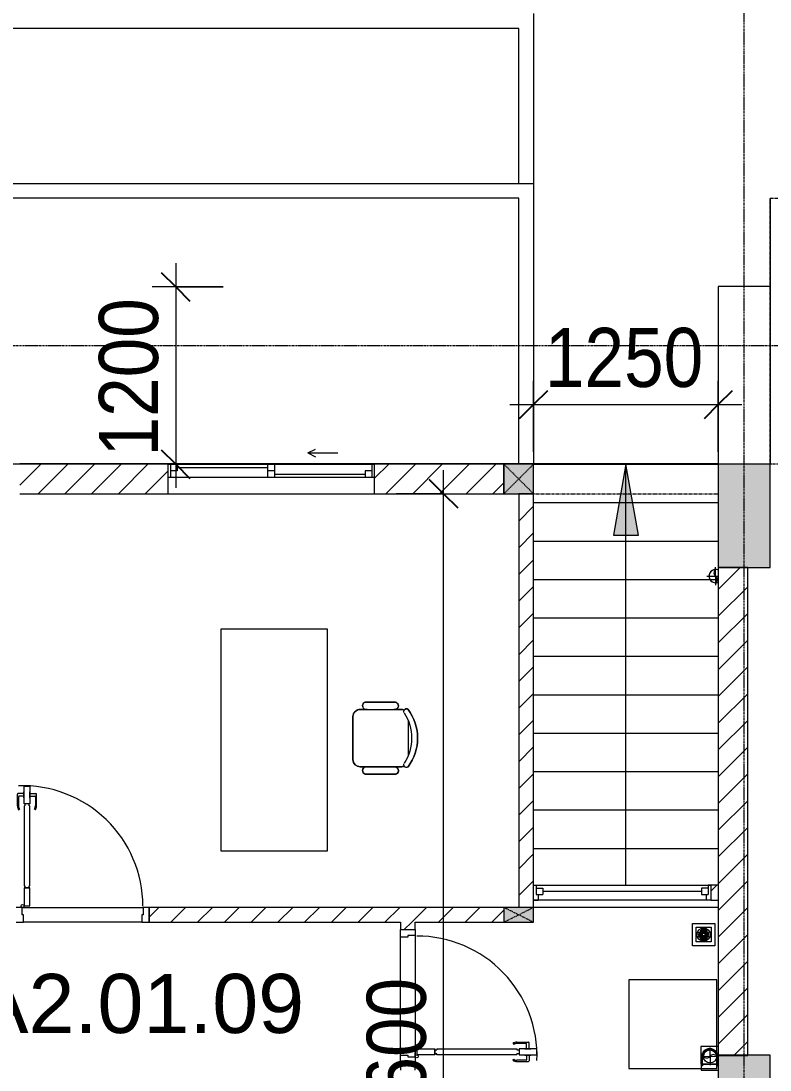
# Model space of a CAD drawing. Header units: millimetres. Extents: x 962 to 241049, y -15958 to 84407.
# Drawn here: x 135639 to 140707, y 40437 to 47536 of the extents above; entities that cross this region are included whole.
import ezdxf

# ---------------------------------------------------------------- set-up
doc = ezdxf.new("R2010")
doc.units = ezdxf.units.MM
for name, pattern in [('Dash', [6, 3, -3]), ('Dash 1_8_', [6.35, 3.175, -3.175]), ('Grid Line', [22.225, 12.7, -3.175, 3.175, -3.175]), ('IMPORT-CENTER _3_', [10.16, 6.35, -1.27, 1.27, -1.27])]:
    doc.linetypes.add(name, pattern=pattern)
for name, color, linetype, lineweight in [('0-1', 7, 'Continuous', 5), ('A-ANNO-DIMS', 211, 'Continuous', 9), ('A-ANNO-DIMS-160', 211, 'Continuous', 9), ('A-AREA', 32, 'Dash 1_8_', 9), ('A-AREA-IDEN', 2, 'Continuous', 9), ('A-DETL-GENF-1', 9, 'Continuous', 9), ('A-DOOR-1', 254, 'Continuous', 9), ('A-DOOR-2', 9, 'Continuous', 9), ('A-FLOR', 192, 'Continuous', 9), ('A-FLOR-2', 9, 'Continuous', 9), ('A-GLAZ', 151, 'Continuous', 9), ('A-WALL', 113, 'Continuous', 9), ('A-WALL-1', 253, 'Continuous', 18), ('A-WALL-2', 9, 'Continuous', 9), ('A-WALL-3', 113, 'Continuous', 18), ('A-WALL-PATT-1', 10, 'Continuous', 9), ('A-WALL-PATT-2', 111, 'Continuous', 9), ('G-IMPT', 8, 'Continuous', 9), ('G-IMPT-1', 254, 'Continuous', 9), ('G-IMPT-2', 8, 'IMPORT-CENTER _3_', 9), ('I-FURN', 30, 'Continuous', 9), ('I-FURN-1', 254, 'Continuous', 9), ('M-EQPM', 50, 'Continuous', 9), ('S-COLS', 52, 'Continuous', 9), ('S-COLS-1', 52, 'Continuous', 5), ('S-COLS-2', 7, 'Continuous', 18), ('S-COLS-4', 254, 'Continuous', 9), ('S-COLS-5', 253, 'Continuous', 18), ('S-COLS-6', 52, 'Continuous', 18), ('S-COLS-7', 52, 'Dash', 9), ('S-COLS-HDLN', 52, 'Dash', 9), ('S-COLS-HDLN-1', 9, 'Dash', 9), ('S-GRID-1', 1, 'Grid Line', 9), ('S-STRS', 31, 'Continuous', 9), ('S-STRS-ANNO', 31, 'Continuous', 9)]:
    doc.layers.add(name, color=color, linetype=linetype, lineweight=lineweight)
doc.styles.add('Arial_11', font='arial_0.ttf', dxfattribs={"height": 400})
doc.styles.add('UTM Avo', font='UTM Avo.ttf', dxfattribs={"width": 0.9, "height": 400})
doc.dimstyles.new('1_Dim_chi_tiet_2_5_1', dxfattribs={"dimscale": 304.8, "dimtxt": 399.720379, "dimasz": 0.629921, "dimexe": 0.524934, "dimexo": 0.0625, "dimgap": 0.052493, "dimtad": 1, "dimdec": 0, "dimrnd": 5, "dimzin": 0, "dimdsep": 46, "dimtxsty": 'UTM Avo', "dimblk1": 'OBLIQUE', "dimblk2": 'OBLIQUE', "dimsah": 1, "dimcen": 0.09, "dimdle": 0.524934, "dimazin": 0, "dimtfac": 1, "dimtdec": 4, "dimtix": 1, "dimtmove": 0, "dimatfit": 3, "dimfxl": 1.049869, "dimfxlon": 1, "dimtvp": 1, "dimtolj": 1, "dimtzin": 0, "dimarcsym": 2})
pattern_1 = [(45, (0, 0), (-90.50967, 90.50967), [])]
pattern_2 = [(45, (63179.03, 0), (-90.50967, 90.50967), [])]

# ---------------------------------------------------------------- blocks, each defined once
blk = doc.blocks.new('NCV_TKTC_KET CAU_rvt-1-TKCS_MB TẦNG 1')
at = {"layer": 'S-COLS-1'}
for points in [[(77527.6, 43836.9), (77527.6, 44536.9), (77177.6, 44536.9), (77177.6, 43836.9)], [(77527.6, 39236.9), (77527.6, 40536.9), (77177.6, 40536.9), (77177.6, 39236.9)]]:
    blk.add_hatch(color=256, dxfattribs=at).paths.add_polyline_path(points)
at = {"layer": 'S-COLS-2'}
for p, q in [((77527.6, 44536.9), (77177.6, 44536.9)), ((77177.6, 44536.9), (77177.6, 43836.9)), ((77527.6, 43836.9), (77527.6, 44536.9)), ((77177.6, 43836.9), (77527.6, 43836.9)), ((77527.6, 40536.9), (77177.6, 40536.9)), ((77177.6, 40536.9), (77177.6, 39236.9)), ((77527.6, 39236.9), (77527.6, 40536.9))]:
    blk.add_line(p, q, dxfattribs=at)
blk = doc.blocks.new('DOOR_CW_01 CANH MO-PANEL KINH - DIW_01-900x2200-CỬA GỖ VÂN LAMINATE-V24-TKCS_MB TẦNG 1')
at = {"layer": 'A-DETL-GENF-1'}
for p, q in [((-397, 872), (-357, 872)), ((-397, 752), (-397, 872)), ((-357, 872), (-357, 752)), ((-442, 737), (-442, 816.5)), ((-399, 820.5), (-438, 820.5)), ((-434, 799.5), (-434, 737)), ((-399, 803.5), (-430, 803.5)), ((-399, 831.8), (-397, 831.8)), ((-399, 792.2), (-399, 831.8)), ((-397, 792.2), (-399, 792.2)), ((-397, 792.2), (-397, 831.8)), ((-357, 792.2), (-357, 831.8)), ((-355, 831.8), (-357, 831.8)), ((-357, 792.2), (-355, 792.2)), ((-355, 792.2), (-355, 831.8)), ((-355, 820.5), (-316, 820.5)), ((-355, 803.5), (-324, 803.5)), ((-320, 799.5), (-320, 737)), ((-312, 737), (-312, 816.5)), ((-433.9, 711.2), (-427.3, 715.8)), ((-357, 752), (-397, 752)), ((-397, 738), (-391, 738)), ((-397, 738), (-397, 196)), ((-363, 752), (-391, 752)), ((-391, 752), (-391, 738)), ((-363, 738), (-363, 752)), ((-357, 738), (-363, 738)), ((-357, 196), (-357, 738)), ((-320.1, 711.2), (-326.7, 715.8)), ((-397, 196), (-391, 196)), ((-357, 182), (-397, 182)), ((-397, 182), (-397, 62)), ((-391, 196), (-391, 182)), ((-391, 182), (-363, 182)), ((-357, 196), (-363, 196)), ((-363, 182), (-363, 196)), ((-357, 62), (-357, 182)), ((-397, 62), (-357, 62))]:
    blk.add_line(p, q, dxfattribs=at)
blk.add_circle((-407, 60), 10, dxfattribs=at)
for centre, radius, start, end in [((-407, 60), 814, 360, 92), ((-438, 816.5), 4, 90, 180), ((-430, 799.5), 4, 90, 180), ((-324, 799.5), 4, 360, 90), ((-316, 816.5), 4, 0, 90), ((-397, 737), 45, 180, 215), ((-397, 737), 37, 180, 215), ((-357, 737), 37, 325, 0), ((-357, 737), 45, 325, 0)]:
    blk.add_arc(centre, radius, start, end, dxfattribs=at)
at = {"layer": 'A-DOOR-2'}
for p, q in [((-410, 50), (-450, 50)), ((-410, 0), (-410, 50)), ((-400, 0), (-410, 0)), ((-407, 50), (-382, 50)), ((-400, -50), (-400, 0)), ((410, 0), (400, 0)), ((400, 0), (400, -50)), ((450, 50), (410, 50)), ((410, 50), (410, 0)), ((450, -50), (450, 50)), ((-450, -50), (-400, -50)), ((400, -50), (450, -50))]:
    blk.add_line(p, q, dxfattribs=at)
blk = doc.blocks.new('BAN LV A - BAN LV A_dwg_ban hoc2-348006-TKCS_MB TẦNG 1')
at = {"layer": 'I-FURN'}
for p, q in [((145.8, 437.4), (-145.8, 437.4)), ((-194.4, 388.8), (-194.4, 113.4)), ((194.4, 113.4), (194.4, 388.8)), ((-243, 354.4), (-243, 162)), ((194.4, 351.4), (194.4, 150.8)), ((243.7, 162), (243.7, 354.4)), ((-120.5, 64.8), (120.5, 64.8))]:
    blk.add_line(p, q, dxfattribs=at)
at = {"layer": 'I-FURN', "flags": 128}
blk.add_lwpolyline([(-737.8, 610.5), (-737.8, 1330.5), (-154.9, 1330.5), (762.2, 1330.5), (762.2, 610.5)], close=True, dxfattribs=at)
at = {"layer": 'I-FURN'}
for centre, radius, start, end in [((-145.8, 388.8), 48.6, 90, 180), ((145.8, 388.8), 48.6, 360, 90), ((-218.7, 347.3), 25.3, 343.7398, 163.7398), ((219.4, 347.3), 25.3, 16.2602, 170.70537), ((-218.7, 154.9), 25.3, 163.7398, 16.2602), ((219.4, 154.9), 25.3, 189.29463, 16.2602), ((-180.2, 75.4), 17.8, 57.97259, 216.69006), ((-145.8, 113.4), 48.6, 180, 207.58444), ((0, 359.3), 318.2, 237.57575, 302.42425), ((180.2, 75.4), 17.8, 323.30994, 122.02741), ((145.8, 113.4), 48.6, 332.41556, 0), ((0, 324), 324, 233.1301, 306.8699)]:
    blk.add_arc(centre, radius, start, end, dxfattribs=at)
blk = doc.blocks.new('BAN LV A - BAN LV A_dwg-348005-TKCS_MB TẦNG 1')
at = {"extrusion": (0, 0, -1), "zscale": -1, "rotation": 180}
blk.add_blockref('BAN LV A - BAN LV A_dwg_ban hoc2-348006-TKCS_MB TẦNG 1', (-729, 1383.7), dxfattribs=at)
blk = doc.blocks.new('BAN LV A - BAN LV A-348231-TKCS_MB TẦNG 1')
at = {"layer": 'I-FURN-1'}
for p, q in [((486, 1221.7), (486, 1029.3)), ((534.6, 1270.3), (534.6, 1235.9)), ((923.4, 1232.9), (923.4, 1270.3)), ((972.7, 1029.3), (972.7, 1221.7)), ((534.6, 1029.3), (534.6, 994.9)), ((923.4, 994.9), (923.4, 1032.3)), ((583.2, 946.3), (874.8, 946.3)), ((1491.2, 773.2), (-8.8, 773.2)), ((-8.8, 773.2), (-8.8, 53.2)), ((1491.2, 53.2), (1491.2, 773.2)), ((-8.8, 53.2), (1491.2, 53.2))]:
    blk.add_line(p, q, dxfattribs=at)
for centre, radius, start, end in [((729, 1059.7), 324, 53.1301, 126.8699), ((548.9, 1308.3), 17.8, 143.30994, 240.59603), ((583.2, 1270.3), 48.6, 152.41556, 180), ((909.2, 1308.3), 17.8, 299.40397, 36.69006), ((874.8, 1270.3), 48.6, 360, 27.58444), ((510.3, 1228.8), 25.3, 16.2602, 196.2602), ((948.4, 1228.8), 25.3, 343.7398, 170.70537), ((510.3, 1036.4), 25.3, 196.2602, 343.7398), ((583.2, 994.9), 48.6, 180, 270), ((874.8, 994.9), 48.6, 270, 360), ((948.4, 1036.4), 25.3, 189.29463, 343.7398)]:
    blk.add_arc(centre, radius, start, end, dxfattribs=at)
blk.add_blockref('BAN LV A - BAN LV A_dwg-348005-TKCS_MB TẦNG 1', (0, 0))
blk = doc.blocks.new('MAY GIAT - MAY GIAT_dwg-348053-TKCS_MB TẦNG 1')
at = {"layer": 'G-IMPT-1', "flags": 128}
blk.add_lwpolyline([(5, 596.6), (5, 2.3), (605, 2.3), (605, 596.6)], close=True, dxfattribs=at)
blk = doc.blocks.new('MAY GIAT - MAY GIAT-348233-TKCS_MB TẦNG 1')
at = {"layer": 'I-FURN-1'}
for p, q in [((5, 596.6), (5, 2.3)), ((605, 596.6), (5, 596.6)), ((605, 2.3), (605, 596.6)), ((5, 2.3), (605, 2.3))]:
    blk.add_line(p, q, dxfattribs=at)
blk.add_blockref('MAY GIAT - MAY GIAT_dwg-348053-TKCS_MB TẦNG 1', (0, 0))
blk = doc.blocks.new('G1_SOF - BO TRU - 100x200-745959-TKCS_MB TẦNG 1')
at = {"layer": 'S-COLS'}
blk.add_hatch(color=256, dxfattribs=at).paths.add_polyline_path([(50, -100), (50, 100), (-50, 100), (-50, -100)])
at = {"layer": 'S-COLS-5'}
for p, q in [((50, 100), (-50, 100)), ((-50, 100), (-50, -100)), ((50, -100), (50, 100)), ((-50, -100), (50, -100))]:
    blk.add_line(p, q, dxfattribs=at)
at = {"layer": 'S-COLS-HDLN-1'}
for p, q in [((50, 100), (-50, -100)), ((-50, 100), (50, -100))]:
    blk.add_line(p, q, dxfattribs=at)
blk = doc.blocks.new('DOOR_CW_01 CANH MO-PANEL KINH - DIG_01-900x2200-CỬA NHÔM KÍNH-400860-TKCS_MB TẦNG 1')
at = {"layer": 'A-DETL-GENF-1'}
for p, q in [((-397, -182), (-397, -62)), ((-397, -62), (-357, -62)), ((-357, -62), (-357, -182)), ((-357, -182), (-397, -182)), ((-397, -196), (-391, -196)), ((-397, -738), (-397, -196)), ((-391, -196), (-391, -182)), ((-391, -182), (-363, -182)), ((-363, -182), (-363, -196)), ((-357, -196), (-363, -196)), ((-357, -196), (-357, -738)), ((-442, -737), (-442, -816.5)), ((-434, -799.5), (-434, -737)), ((-433.9, -711.2), (-427.3, -715.8)), ((-397, -738), (-391, -738)), ((-357, -752), (-397, -752)), ((-397, -752), (-397, -872)), ((-391, -752), (-391, -738)), ((-363, -752), (-391, -752)), ((-357, -738), (-363, -738)), ((-363, -738), (-363, -752)), ((-357, -872), (-357, -752)), ((-320.1, -711.2), (-326.7, -715.8)), ((-320, -799.5), (-320, -737)), ((-312, -737), (-312, -816.5)), ((-399, -820.5), (-438, -820.5)), ((-399, -803.5), (-430, -803.5)), ((-399, -792.2), (-399, -831.8)), ((-397, -792.2), (-399, -792.2)), ((-399, -831.8), (-397, -831.8)), ((-397, -792.2), (-397, -831.8)), ((-357, -792.2), (-357, -831.8)), ((-357, -792.2), (-355, -792.2)), ((-355, -831.8), (-357, -831.8)), ((-355, -792.2), (-355, -831.8)), ((-355, -803.5), (-324, -803.5)), ((-355, -820.5), (-316, -820.5)), ((-397, -872), (-357, -872))]:
    blk.add_line(p, q, dxfattribs=at)
blk.add_circle((-407, -60), 10, dxfattribs=at)
for centre, radius, start, end in [((-407, -60), 814, 268, 0), ((-397, -737), 45, 145, 180), ((-397, -737), 37, 145, 180), ((-357, -737), 37, 0, 35), ((-357, -737), 45, 360, 35), ((-438, -816.5), 4, 180, 270), ((-430, -799.5), 4, 180, 270), ((-324, -799.5), 4, 270, 0), ((-316, -816.5), 4, 270, 0)]:
    blk.add_arc(centre, radius, start, end, dxfattribs=at)
at = {"layer": 'A-DOOR-2'}
for p, q in [((-450, -50), (-450, 50)), ((-450, 50), (-400, 50)), ((-400, 50), (-400, 0)), ((400, 0), (400, 50)), ((400, 50), (450, 50)), ((450, 50), (450, -50)), ((-410, -50), (-450, -50)), ((-410, 0), (-410, -50)), ((-400, 0), (-410, 0)), ((-407, -50), (-382, -50)), ((410, 0), (400, 0)), ((410, -50), (410, 0)), ((450, -50), (410, -50))]:
    blk.add_line(p, q, dxfattribs=at)
blk = doc.blocks.new('NCV_TKTC_TANG 1_rvt-1-TKCS_MB TẦNG 1')
at = {"layer": 'A-WALL-PATT-1'}
h = blk.add_hatch(dxfattribs=at)
h.set_pattern_fill('FP_1', color=256, style=0, pattern_type=2)
h.set_pattern_definition(pattern_1)
h.paths.add_polyline_path([(75827.6, 41536.9), (75927.6, 41536.9), (75927.6, 44336.6), (75827.6, 44336.6), (75827.6, 42664)])
h = blk.add_hatch(dxfattribs=at)
h.set_pattern_fill('FP_1', color=256, style=0, pattern_type=2)
h.set_pattern_definition(pattern_1)
h.paths.add_polyline_path([(75727.9, 41436.9), (75727.9, 41536.9), (73327.6, 41536.9), (73327.6, 41436.9), (75459.8, 41436.9)])
h = blk.add_hatch(dxfattribs=at)
h.set_pattern_fill('FP_1', color=256, style=0, pattern_type=2)
h.set_pattern_definition(pattern_1)
h.paths.add_polyline_path([(75127.6, 40436.9), (75127.6, 40486.9), (75027.6, 40486.9), (75027.6, 40436.9)])
h.paths.add_polyline_path([(75027.6, 41386.9), (75127.6, 41386.9), (75127.6, 41436.9), (75027.6, 41436.9)])
at = {"layer": 'A-FLOR-2'}
for p, q in [((72467.6, 41536.9), (73287.6, 41536.9)), ((77177.6, 41536.9), (75927.9, 41536.9)), ((73277.6, 41436.9), (72477.6, 41436.9)), ((75027.6, 40536.9), (75027.6, 41336.9))]:
    blk.add_line(p, q, dxfattribs=at)
at = {"layer": 'A-WALL-1'}
for p, q in [((75827.6, 44336.6), (75827.6, 41536.9)), ((75927.6, 44336.6), (75827.6, 44336.6)), ((75927.6, 41536.9), (75927.6, 44336.6)), ((75727.9, 41536.9), (73327.6, 41536.9)), ((73327.6, 41536.9), (73327.6, 41436.9)), ((73327.6, 41436.9), (75027.6, 41436.9)), ((75027.6, 41436.9), (75027.6, 41386.9)), ((75127.6, 41436.9), (75727.9, 41436.9)), ((75127.6, 41386.9), (75127.6, 41436.9)), ((75027.6, 41386.9), (75127.6, 41386.9)), ((75027.6, 40486.9), (75027.6, 40436.9)), ((75127.6, 40486.9), (75027.6, 40486.9)), ((75127.6, 40436.9), (75127.6, 40486.9))]:
    blk.add_line(p, q, dxfattribs=at)
at = {"layer": 'A-WALL-2'}
for p, q in [((72467.6, 41536.9), (73287.6, 41536.9)), ((73277.6, 41436.9), (72477.6, 41436.9)), ((75027.6, 40536.9), (75027.6, 41336.9)), ((75127.6, 41346.9), (75127.6, 40526.9))]:
    blk.add_line(p, q, dxfattribs=at)
at = {"layer": 'A-DOOR-1'}
blk.add_blockref('DOOR_CW_01 CANH MO-PANEL KINH - DIW_01-900x2200-CỬA GỖ VÂN LAMINATE-V24-TKCS_MB TẦNG 1', (72877.6, 41486.9), dxfattribs=at)
at = {"layer": 'A-DOOR-1', "rotation": 89.99999999999855}
blk.add_blockref('DOOR_CW_01 CANH MO-PANEL KINH - DIG_01-900x2200-CỬA NHÔM KÍNH-400860-TKCS_MB TẦNG 1', (75077.6, 40936.9), dxfattribs=at)
at = {"layer": 'I-FURN-1'}
for name, p, rotation in [('BAN LV A - BAN LV A-348231-TKCS_MB TẦNG 1', (73759.8, 43412.2), 269.9999999999997), ('MAY GIAT - MAY GIAT-348233-TKCS_MB TẦNG 1', (76570.9, 41051.9), 270)]:
    blk.add_blockref(name, p, dxfattribs=dict(at, rotation=rotation))
at = {"layer": 'S-COLS-4', "rotation": 269.9999999999989}
blk.add_blockref('G1_SOF - BO TRU - 100x200-745959-TKCS_MB TẦNG 1', (75827.9, 41486.9), dxfattribs=at)
blk = doc.blocks.new('M_Fixed - 1200 x 1400-2147274-TKCS_MB TẦNG 1')
at = {"layer": 'A-GLAZ'}
for p, q in [((-600, 63), (-581, 63)), ((-581, 63), (-581, 0)), ((-581, 44), (-537, 44)), ((-537, 44), (-537, 0)), ((-537, 22), (537, 22)), ((537, 44), (537, 0)), ((581, 44), (537, 44)), ((581, 63), (581, 0)), ((598.9, 63), (581, 63)), ((-600, -37), (-568, -37)), ((-581, 0), (-537, 0)), ((-568, 0), (-568, -37)), ((537, 0), (581, 0)), ((568, 0), (568, -37)), ((600, -37), (568, -37))]:
    blk.add_line(p, q, dxfattribs=at)
blk = doc.blocks.new('1_FAMILY RVT - W01-WxH 1400x1400xmm-389822-TKCS_MB TẦNG 1')
at = {"layer": 'A-GLAZ'}
for p, q in [((248.4, 172.39), (299.2, 197.79)), ((248.4, 172.39), (299.2, 146.99)), ((248.4, 172.39), (451.6, 172.39)), ((-700, 96.19), (-700, -103.81)), ((700, 96.19), (-700, 96.19)), ((-700, 96.19), (-636.5, 96.19)), ((-680.95, 96.19), (-680.95, 7.29)), ((-636.5, 96.19), (-22.225, 96.19)), ((-636.5, 96.19), (-636.5, 51.74)), ((-636.5, 73.965), (-22.225, 73.965)), ((-22.225, 7.29), (-22.225, 96.19)), ((-22.225, 96.19), (22.225, 96.19)), ((22.225, 96.19), (680.95, 96.19)), ((22.225, 96.19), (22.225, 7.29)), ((680.95, 96.19), (700, 96.19)), ((680.95, 96.19), (680.95, 7.29)), ((700, -103.81), (700, 96.19)), ((-700, 7.29), (-680.95, 7.29)), ((-636.5, 51.74), (-680.95, 51.74)), ((-680.95, 7.29), (-22.225, 7.29)), ((22.225, 51.74), (-22.225, 51.74)), ((-22.225, 7.29), (22.225, 7.29)), ((22.225, 29.515), (636.5, 29.515)), ((22.225, 7.29), (636.5, 7.29)), ((636.5, 51.74), (636.5, 7.29)), ((680.95, 51.74), (636.5, 51.74)), ((636.5, 7.29), (700, 7.29)), ((-700, -103.81), (700, -103.81))]:
    blk.add_line(p, q, dxfattribs=at)
blk = doc.blocks.new('TKTC_XREF_251221_MB TANG 1 - TKTC_XREF_260130_MB TANG 1_dwg_CUM U_DN100-4202115-TKCS_MB TẦNG 1')
at = {"layer": 'G-IMPT'}
blk.add_hatch(color=256, dxfattribs=at).paths.add_polyline_path([(0, -61), (0, -57), (14.8, -55.1), (28.5, -49.4), (40.3, -40.3), (49.4, -28.5), (55.1, -14.8), (57, 0), (55.1, 14.8), (49.4, 28.5), (40.3, 40.3), (28.5, 49.4), (14.8, 55.1), (0, 57), (0, 61), (15.8, 58.9), (30.5, 52.8), (43.1, 43.1), (52.8, 30.5), (58.9, 15.8), (61, 0), (58.9, -15.8), (52.8, -30.5), (43.1, -43.1), (30.5, -52.8), (15.8, -58.9)])
for p, q in [((-79.1, 66.6), (-79.1, 63.4)), ((-76.6, 66.6), (-76.6, 63.4)), ((-74.6, 66.6), (-74.6, 63.4)), ((-72.7, 69.3), (-72.7, 60.7)), ((-66.9, 67.9), (-71.7, 67.9)), ((-66.9, 62.1), (-71.7, 62.1)), ((-65, 69), (0, 69)), ((-79.1, -63.4), (-79.1, -66.6)), ((-76.6, -63.4), (-76.6, -66.6)), ((-74.6, -63.4), (-74.6, -66.6)), ((-72.7, -60.7), (-72.7, -69.3)), ((-66.9, -62.1), (-71.7, -62.1)), ((-66.9, -67.9), (-71.7, -67.9)), ((-65, -69), (0, -69))]:
    blk.add_line(p, q, dxfattribs=at)
at = {"layer": 'G-IMPT', "flags": 128}
for points in [[(-72.7, 67.6), (-78.1, 67.6), (-78.1, 62.4), (-72.7, 62.4)], [(-71.7, 59.2), (-66.9, 59.2), (-66.9, 70.8), (-71.7, 70.8)], [(-66.9, 70.8), (-66.9, 72.7), (-65, 72.7), (-65, 57.3), (-66.9, 57.3), (-66.9, 59.2)], [(-65, 61), (0, 61), (0, 57)], [(-72.7, -62.4), (-78.1, -62.4), (-78.1, -67.6), (-72.7, -67.6)], [(-71.7, -70.8), (-66.9, -70.8), (-66.9, -59.2), (-71.7, -59.2)], [(-66.9, -59.2), (-66.9, -57.3), (-65, -57.3), (-65, -72.7), (-66.9, -72.7), (-66.9, -70.8)], [(-65, -61), (0, -61), (0, -57)]]:
    blk.add_lwpolyline(points, dxfattribs=at)
at = {"layer": 'G-IMPT'}
for centre, radius, start, end in [((-78.1, 66.6), 0.96, 90, 180), ((-78.1, 63.4), 0.96, 180, 270), ((-71.1, 69.3), 1.56, 112.61986, 247.38014), ((-67.9, 65), 4.8, 143.1301, 216.8699), ((-71.1, 60.7), 1.56, 112.61986, 247.38014), ((0, 0), 69, 270, 90), ((0, 0), 61, 270, 90), ((0, 0), 57, 270, 90), ((-78.1, -63.4), 0.96, 90, 180), ((-78.1, -66.6), 0.96, 180, 270), ((-71.1, -60.7), 1.56, 112.61986, 247.38014), ((-67.9, -65), 4.8, 143.1301, 216.8699), ((-71.1, -69.3), 1.56, 112.61986, 247.38014)]:
    blk.add_arc(centre, radius, start, end, dxfattribs=at)
blk = doc.blocks.new('TKTC_XREF_251221_MB TANG 1 - TKTC_XREF_260130_MB TANG 1_dwg_$cc-V156-TKCS_MB TẦNG 1')
at = {"layer": 'G-IMPT'}
blk.add_circle((0, 0), 0.5, dxfattribs=at)
for centre, radius, start, end in [((0, 0), 0.5, 90, 270), ((0.188, 0.25), 0.313, 126.8699, 233.1301), ((-0.188, -0.25), 0.313, 306.8699, 53.1301)]:
    blk.add_arc(centre, radius, start, end, dxfattribs=at)
at = {"layer": 'G-IMPT-2'}
for p, q in [((-0.673, 0), (0.673, 0)), ((0, -0.673), (0, 0.619))]:
    blk.add_line(p, q, dxfattribs=at)
blk = doc.blocks.new('TKTC_XREF_251221_MB TANG 1 - TKTC_XREF_260130_MB TANG 1_dwg_THU NUOC - THU NUOC-444531-TKCS_MB TẦNG 1-4202124-TKCS_MB TẦNG 1')
at = {"layer": 'M-EQPM'}
for p, q in [((-23.3, 10.8), (40.9, 10.8)), ((40.9, 4.8), (-23.3, 4.8)), ((-11, 23.3), (28.5, 23.3)), ((28.5, 17.3), (-11, 17.3)), ((-1.1, 35.6), (18.5, 35.6)), ((18.5, 29.6), (-1.1, 29.6)), ((-23.3, -13.6), (40.9, -13.6)), ((40.9, -19.6), (-23.3, -19.6)), ((-11, -26.1), (28.5, -26.1)), ((28.5, -32.1), (-11, -32.1)), ((-1.1, -38.5), (18.5, -38.5)), ((18.5, -44.5), (-1.1, -44.5))]:
    blk.add_line(p, q, dxfattribs=at)
at = {"layer": 'M-EQPM', "flags": 128}
for points in [[(83.7, -79.4), (83.7, 70.6), (-66.3, 70.6), (-66.3, -79.4)], [(58.7, -54.4), (58.7, 45.6), (-41.3, 45.6), (-41.3, -54.4)]]:
    blk.add_lwpolyline(points, close=True, dxfattribs=at)
for points in [[(-23.3, -1.2), (0.7, -1.2), (0.7, -7.2), (-23.3, -7.2)], [(40.9, -7.2), (16.7, -7.2), (16.7, -1.2), (40.9, -1.2)]]:
    blk.add_lwpolyline(points, dxfattribs=at)
at = {"layer": 'M-EQPM'}
for centre, radius, start, end in [((8.7, -4.4), 45, 360, 180), ((8.7, -4.4), 45, 360, 180), ((-23.3, 7.8), 3, 90, 270), ((-11, 20.3), 3, 90, 270), ((-1.1, 32.6), 3, 90, 270), ((18.5, 32.6), 3, 270, 90), ((28.5, 20.3), 3, 270, 90), ((40.9, 7.8), 3, 270, 90), ((8.7, -4.4), 45, 180, 360), ((8.7, -4.4), 45, 180, 360), ((-23.3, -4.2), 3, 90, 270), ((-23.3, -16.6), 3, 90, 270), ((-11, -29.1), 3, 90, 270), ((-1.1, -41.5), 3, 90, 270), ((18.5, -41.5), 3, 270, 90), ((28.5, -29.1), 3, 270, 90), ((40.9, -4.2), 3, 270, 90), ((40.9, -16.6), 3, 270, 90)]:
    blk.add_arc(centre, radius, start, end, dxfattribs=at)
blk = doc.blocks.new('TKTC_XREF_251221_MB TANG 1 - TKTC_XREF_260130_MB TANG 1_dwg_$cc-V212-TKCS_MB TẦNG 1')
at = {"layer": 'G-IMPT'}
for centre, radius, start, end in [((0, 0), 0.5, 62.2898, 296.79154), ((0, 0), 0.5, 90, 270), ((0.188, 0.25), 0.313, 126.8699, 233.1301), ((-0.188, -0.25), 0.313, 306.8699, 53.1301)]:
    blk.add_arc(centre, radius, start, end, dxfattribs=at)
at = {"layer": 'G-IMPT-2'}
for p, q in [((-0.673, 0), (0.199, 0)), ((0, -0.673), (0, 0.673))]:
    blk.add_line(p, q, dxfattribs=at)
blk = doc.blocks.new('TKTC_XREF_251221_MB TANG 1 - TKTC_XREF_260130_MB TANG 1_dwg-4202109-TKCS_MB TẦNG 1')
at = {"layer": 'G-IMPT', "flags": 128}
for points in [[(-125623.7, -355607.7), (-125974.1, -355607.7), (-125974.1, -356807.7), (-130699.1, -356807.7)], [(-125974.1, -360749.7), (-126091.7, -360749.7), (-126091.7, -360869.6), (-125974.1, -360869.6)], [(-125974.1, -360869.7), (-126089.9, -360869.7), (-126089.9, -360909.6), (-125974.1, -360909.6)]]:
    blk.add_lwpolyline(points, dxfattribs=at)
at = {"xscale": 90.00000000005114, "yscale": 90.00000000005114, "zscale": 90.00000000005114}
for name, p, rotation in [('TKTC_XREF_251221_MB TANG 1 - TKTC_XREF_260130_MB TANG 1_dwg_$cc-V212-TKCS_MB TẦNG 1', (-125992, -357567.4), 0.304717521727566), ('TKTC_XREF_251221_MB TANG 1 - TKTC_XREF_260130_MB TANG 1_dwg_$cc-V156-TKCS_MB TẦNG 1', (-126029.8, -360816.8), 270.3047175217258)]:
    blk.add_blockref(name, p, dxfattribs=dict(at, rotation=rotation))
at = {"extrusion": (0, 0, -1), "zscale": -1}
blk.add_blockref('TKTC_XREF_251221_MB TANG 1 - TKTC_XREF_260130_MB TANG 1_dwg_THU NUOC - THU NUOC-444531-TKCS_MB TẦNG 1-4202124-TKCS_MB TẦNG 1', (126064.6, -359988.7), dxfattribs=at)
at = {"extrusion": (0, 0, -1), "xscale": 0.7894736842105242, "yscale": 0.7894736842105242, "zscale": -0.7894736842105242, "rotation": 90.06930925665542}
blk.add_blockref('TKTC_XREF_251221_MB TANG 1 - TKTC_XREF_260130_MB TANG 1_dwg_CUM U_DN100-4202115-TKCS_MB TẦNG 1', (126031.6, -360818.3), dxfattribs=at)
blk = doc.blocks.new('TKTC_XREF_251221_MB TANG 1 - TKTC_XREF_251221_MB TANG 1-2038492-TKCS_MB TẦNG 1')
blk.add_blockref('TKTC_XREF_251221_MB TANG 1 - TKTC_XREF_260130_MB TANG 1_dwg-4202109-TKCS_MB TẦNG 1', (169499.1, 384109.7))
blk = doc.blocks.new('G1_SOF - BO TRU - 200x200-3050151-TKCS_MB TẦNG 1')
at = {"layer": 'S-COLS-HDLN'}
for p, q in [((-100, 100), (100, -100)), ((100, 100), (-100, -100))]:
    blk.add_line(p, q, dxfattribs=at)
blk = doc.blocks.new('DIMBLOCK335-TKCS_MB TẦNG 1')
at = {"layer": 'A-ANNO-DIMS-160'}
for p, q in [((136686.1, 45896.9), (136686.1, 44376.9)), ((137006.1, 45736.9), (136526.1, 45736.9)), ((136686.1, 45736.9), (137006.1, 45736.9)), ((137006.1, 44536.9), (136526.1, 44536.9)), ((136686.1, 44536.9), (137006.1, 44536.9))]:
    blk.add_line(p, q, dxfattribs=at)
at = {"layer": 'A-ANNO-DIMS-160', "lineweight": 25}
for p, q in [((136686.1, 45736.9), (136590.1, 45832.9)), ((136686.1, 45736.9), (136782.1, 45640.9)), ((136686.1, 44536.9), (136590.1, 44632.9)), ((136686.1, 44536.9), (136782.1, 44440.9))]:
    blk.add_line(p, q, dxfattribs=at)
at = {"layer": 'A-ANNO-DIMS-160', "color": 0, "insert": (136166.4, 44589.2), "char_height": 400, "width": 1314.636, "attachment_point": 1, "rotation": 90, "line_spacing_factor": 1.110334, "style": 'UTM Avo'}
blk.add_mtext('1200', dxfattribs=at)
blk = doc.blocks.new('_Oblique')
at = {"color": 0, "linetype": 'ByBlock', "lineweight": -2}
blk.add_line((-0.5, -0.5), (0.5, 0.5), dxfattribs=at)
blk = doc.blocks.new('DIMBLOCK339-TKCS_MB TẦNG 1')
at = {"layer": 'A-ANNO-DIMS-160'}
for p, q in [((139106.6, 44620), (139106.6, 45100)), ((140356.6, 44620), (140356.6, 45100)), ((138946.6, 44940), (140516.6, 44940)), ((139106.6, 44940), (139106.6, 44620)), ((140356.6, 44940), (140356.6, 44620))]:
    blk.add_line(p, q, dxfattribs=at)
at = {"layer": 'A-ANNO-DIMS-160', "lineweight": 25}
for p, q in [((139106.6, 44940), (139202.6, 45036)), ((140356.6, 44940), (140452.6, 45036)), ((139106.6, 44940), (139010.6, 44844)), ((140356.6, 44940), (140260.6, 44844))]:
    blk.add_line(p, q, dxfattribs=at)
at = {"layer": 'A-ANNO-DIMS-160', "color": 0, "insert": (139183.8, 45459.6), "char_height": 400, "width": 1314.636, "attachment_point": 1, "line_spacing_factor": 1.110334, "style": 'UTM Avo'}
blk.add_mtext('1250', dxfattribs=at)
blk = doc.blocks.new('DIMBLOCK368-TKCS_MB TẦNG 1')
at = {"layer": 'A-ANNO-DIMS-160'}
for p, q in [((138497.7, 36577.8), (138497.7, 44497.4)), ((138177.7, 44337.4), (138657.7, 44337.4)), ((138497.7, 44337.4), (138177.7, 44337.4)), ((138177.7, 36737.8), (138657.7, 36737.8)), ((138497.7, 36737.8), (138177.7, 36737.8))]:
    blk.add_line(p, q, dxfattribs=at)
at = {"layer": 'A-ANNO-DIMS-160', "lineweight": 25}
for p, q in [((138497.7, 44337.4), (138401.7, 44433.4)), ((138497.7, 44337.4), (138593.7, 44241.4)), ((138497.7, 36737.8), (138401.7, 36833.8)), ((138497.7, 36737.8), (138593.7, 36641.8))]:
    blk.add_line(p, q, dxfattribs=at)
at = {"layer": 'A-ANNO-DIMS-160', "color": 0, "insert": (137978.1, 39989.8), "char_height": 400, "width": 1314.636, "attachment_point": 1, "rotation": 90, "line_spacing_factor": 1.110334, "style": 'UTM Avo'}
blk.add_mtext('7600', dxfattribs=at)

msp = doc.modelspace()

# ---------------------------------------------------------------- hatches: boundary and pattern name
at = {"layer": 'A-WALL-PATT-2'}
h = msp.add_hatch(dxfattribs=at)
h.set_pattern_fill('FP_1', color=256, style=0, pattern_type=2)
h.set_pattern_definition(pattern_2)
h.paths.add_polyline_path([(138031.6, 44336.9), (138906.6, 44336.9), (138906.6, 44536.9), (138031.6, 44536.9)])
h.paths.add_polyline_path([(136631.6, 44336.9), (136631.6, 44536.9), (135631.6, 44536.9), (135631.6, 44336.9)])
h = msp.add_hatch(dxfattribs=at)
h.set_pattern_fill('FP_1', color=256, style=0, pattern_type=2)
h.set_pattern_definition(pattern_2)
h.paths.add_polyline_path([(140556.6, 40535.7), (140556.6, 43836.9), (140356.6, 43836.9), (140356.6, 40535.7)])
h = msp.add_hatch(dxfattribs=at)
h.set_pattern_fill('FP_1', color=256, style=0, pattern_type=2)
h.set_pattern_definition(pattern_2)
h.paths.add_polyline_path([(140356.6, 41587.4), (140356.6, 41687.4), (140306.6, 41687.4), (140306.6, 41587.4)])
at = {"layer": 'S-COLS-1'}
msp.add_hatch(color=256, dxfattribs=at).paths.add_polyline_path([(139106.6, 44336.9), (139106.6, 44536.9), (138906.6, 44536.9), (138906.6, 44336.9)])
at = {"layer": 'S-STRS-ANNO'}
msp.add_hatch(color=256, dxfattribs=at).paths.add_polyline_path([(139816.2, 44056.9), (139731.6, 44536.9), (139647, 44056.9)])

# ---------------------------------------------------------------- linework, layer by layer
at = {"layer": 'A-AREA'}
for p, q in [((140706.6, 46336.9), (146556.6, 46336.9)), ((140706.6, 44536.9), (140706.6, 46336.9)), ((139106.6, 44337.4), (140356.6, 44337.4))]:
    msp.add_line(p, q, dxfattribs=at)
at = {"layer": 'A-FLOR'}
msp.add_line((140356.6, 44536.9), (139106.6, 44536.9), dxfattribs=at)
at = {"layer": 'A-WALL'}
for p, q in [((139106.6, 47586.3), (139106.6, 44536.9)), ((139006.6, 47486.3), (118631.6, 47486.3)), ((139006.6, 46437.4), (139006.6, 47486.3)), ((118631.6, 46437.4), (139106.6, 46437.4)), ((139006.6, 46337.4), (118631.6, 46337.4)), ((139006.6, 44536.9), (139006.6, 46337.4)), ((138906.6, 44336.9), (138906.6, 44536.9)), ((139106.6, 41687.4), (140306.6, 41687.4)), ((140306.6, 41587.4), (139106.6, 41587.4))]:
    msp.add_line(p, q, dxfattribs=at)
at = {"layer": 'A-WALL-3'}
for p, q in [((136631.6, 44536.9), (135631.6, 44536.9)), ((138906.6, 44536.9), (138031.6, 44536.9)), ((135631.6, 44336.9), (136631.6, 44336.9)), ((138031.6, 44336.9), (138906.6, 44336.9)), ((140356.6, 43836.9), (140356.6, 40535.7)), ((140556.6, 43836.9), (140356.6, 43836.9)), ((140556.6, 40535.7), (140556.6, 43836.9)), ((140356.6, 41687.4), (140306.6, 41687.4)), ((140306.6, 41687.4), (140306.6, 41587.4)), ((140306.6, 41587.4), (140356.6, 41587.4)), ((140356.6, 40535.7), (140556.6, 40535.7))]:
    msp.add_line(p, q, dxfattribs=at)
at = {"layer": 'S-COLS'}
msp.add_line((138906.6, 44536.9), (138906.6, 44336.9), dxfattribs=at)
at = {"layer": 'S-COLS-6'}
for p, q in [((139106.6, 44536.9), (138906.6, 44536.9)), ((139106.6, 44336.9), (139106.6, 44536.9)), ((138906.6, 44336.9), (139106.6, 44336.9))]:
    msp.add_line(p, q, dxfattribs=at)
at = {"layer": 'S-GRID-1'}
for p, q in [((140531.6, 15532), (140531.6, 78459.2)), ((190336.8, 45336.9), (98297.8, 45336.9)), ((192368.8, 44536.9), (96265.8, 44536.9))]:
    msp.add_line(p, q, dxfattribs=at)
at = {"layer": 'S-STRS'}
for p, q in [((140706.6, 46336.9), (140706.6, 46036.9)), ((140706.6, 46036.9), (140706.6, 45736.9)), ((140706.6, 45736.9), (140706.6, 45436.9)), ((140706.6, 45436.9), (140706.6, 45136.9)), ((140706.6, 45136.9), (140706.6, 44836.9)), ((140706.6, 44836.9), (140706.6, 44536.9)), ((139106.6, 44536.9), (140356.6, 44536.9)), ((139106.6, 44276.9), (140356.6, 44276.9)), ((139106.6, 44016.9), (140356.6, 44016.9)), ((139106.6, 43756.9), (140356.6, 43756.9)), ((139106.6, 43496.9), (140356.6, 43496.9)), ((139106.6, 43236.9), (140356.6, 43236.9)), ((139106.6, 42976.9), (140356.6, 42976.9)), ((139106.6, 42716.9), (140356.6, 42716.9)), ((139106.6, 42456.9), (140356.6, 42456.9)), ((139106.6, 42196.9), (140356.6, 42196.9)), ((139106.6, 41936.9), (140356.6, 41936.9))]:
    msp.add_line(p, q, dxfattribs=at)
at = {"layer": 'S-STRS-ANNO'}
for p, q in [((139731.6, 44536.9), (139647, 44056.9)), ((139731.6, 44276.9), (139731.6, 44536.9)), ((139816.2, 44056.9), (139731.6, 44536.9)), ((139731.6, 44016.9), (139731.6, 44276.9)), ((139647, 44056.9), (139816.2, 44056.9)), ((139731.6, 43756.9), (139731.6, 44016.9)), ((139731.6, 43496.9), (139731.6, 43756.9)), ((139731.6, 43236.9), (139731.6, 43496.9)), ((139731.6, 42976.9), (139731.6, 43236.9)), ((139731.6, 42716.9), (139731.6, 42976.9)), ((139731.6, 42456.9), (139731.6, 42716.9)), ((139731.6, 42196.9), (139731.6, 42456.9)), ((139731.6, 41936.9), (139731.6, 42196.9)), ((139731.6, 41687.4), (139731.6, 41936.9))]:
    msp.add_line(p, q, dxfattribs=at)

# ---------------------------------------------------------------- block references
at = {"layer": '0-1'}
for name in ['NCV_TKTC_KET CAU_rvt-1-TKCS_MB TẦNG 1', 'NCV_TKTC_TANG 1_rvt-1-TKCS_MB TẦNG 1']:
    msp.add_blockref(name, (63179, 0), dxfattribs=at)
at = {"layer": 'A-GLAZ'}
for name, p in [('1_FAMILY RVT - W01-WxH 1400x1400xmm-389822-TKCS_MB TẦNG 1', (137331.6, 44440.7)), ('M_Fixed - 1200 x 1400-2147274-TKCS_MB TẦNG 1', (139706.6, 41624.4))]:
    msp.add_blockref(name, p, dxfattribs=at)
at = {"layer": 'M-EQPM'}
msp.add_blockref('TKTC_XREF_251221_MB TANG 1 - TKTC_XREF_251221_MB TANG 1-2038492-TKCS_MB TẦNG 1', (96831.6, 17236.9), dxfattribs=at)
at = {"layer": 'S-COLS-7'}
msp.add_blockref('G1_SOF - BO TRU - 200x200-3050151-TKCS_MB TẦNG 1', (139006.6, 44436.9), dxfattribs=at)

# ---------------------------------------------------------------- texts
at = {"layer": 'A-AREA-IDEN', "insert": (136436.2, 40681.7), "char_height": 400, "width": 2233.6, "attachment_point": 8, "line_spacing_factor": 0.936439, "style": 'Arial_11'}
msp.add_mtext('\\pt8,16,24,32,40,48,56,64,72,80,88,96,104,112,120,128,136,144,152,160,168,176,184,192,200,208,216,224,232,240,248,256;A2.01.09', dxfattribs=at)

# ---------------------------------------------------------------- dimensions: what is measured, and where the dimension line sits
at = {"layer": 'A-ANNO-DIMS'}
for base, p1, p2, override, picture, middle in [((136686.1, 44536.9), (137006.1, 45736.9), (137006.1, 44536.9), {"dimpost": '<>', "dimfxl": 1200}, 'DIMBLOCK335-TKCS_MB TẦNG 1', (136463.1, 45136.9)), ((138497.7, 44337.4), (138177.7, 36737.8), (138177.7, 44337.4), {"dimpost": '<>', "dimfxl": 7599.573178}, 'DIMBLOCK368-TKCS_MB TẦNG 1', (138274.7, 40537.6))]:
    dim = msp.add_linear_dim(base=base, p1=p1, p2=p2, angle=90, dimstyle='1_Dim_chi_tiet_2_5_1', override=override, dxfattribs=at)
    dim.commit()
    dim.dimension.update_dxf_attribs({"geometry": picture, "text_midpoint": middle})
dim = msp.add_linear_dim(base=(140356.6, 44940), p1=(139106.6, 44620), p2=(140356.6, 44620), dimstyle='1_Dim_chi_tiet_2_5_1', override={"dimpost": '<>', "dimfxl": 1250}, dxfattribs=at)
dim.commit()
dim.dimension.update_dxf_attribs({"geometry": 'DIMBLOCK339-TKCS_MB TẦNG 1', "text_midpoint": (139731.6, 45163)})

doc.saveas('drawing.dxf')
